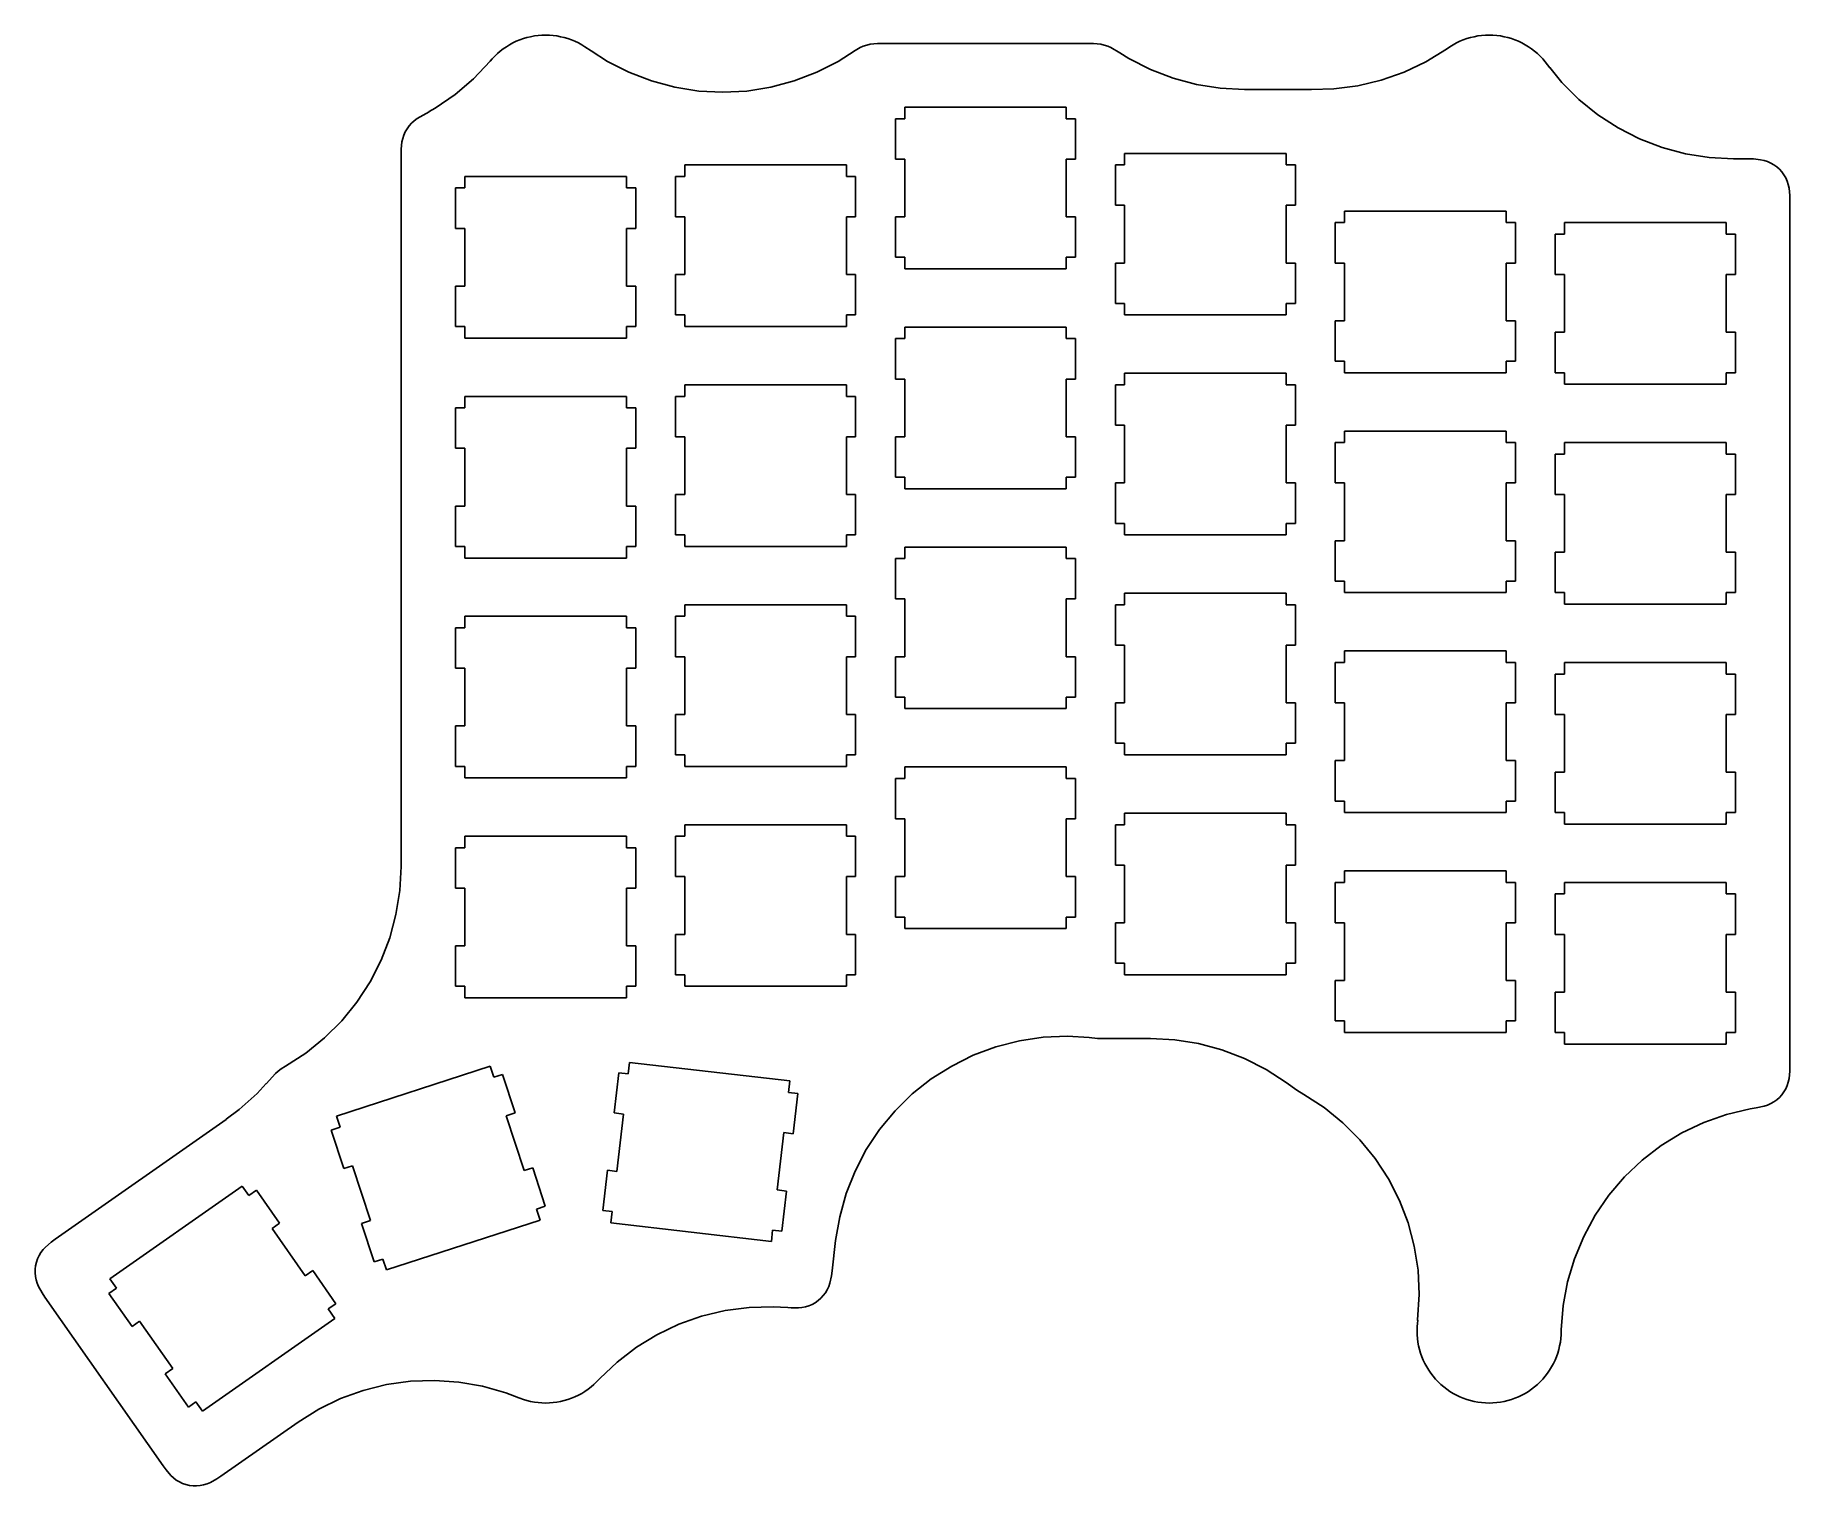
# Model space of a CAD drawing. Header units: metres. Extents: x -44 to 108, y -107 to 18.
import ezdxf

# ---------------------------------------------------------------- set-up
doc = ezdxf.new("R2010")
doc.units = ezdxf.units.M

msp = doc.modelspace()

# ---------------------------------------------------------------- linework, layer by layer
for p, q in [((0, 18.2431), (-0.32684, 18.2346)), ((0.32684, 18.2346), (0, 18.2431)), ((81.725, 18.2431), (81.3981, 18.2346)), ((82.0519, 18.2346), (81.725, 18.2431)), ((-3.92889, 16.8519), (-4.17737, 16.6396)), ((-3.66956, 17.0508), (-3.92889, 16.8519)), ((-3.40042, 17.2358), (-3.66956, 17.0508)), ((-3.12144, 17.4068), (-3.40042, 17.2358)), ((-2.83405, 17.5628), (-3.12144, 17.4068)), ((-2.53929, 17.7034), (-2.83405, 17.5628)), ((-2.2374, 17.8284), (-2.53929, 17.7034)), ((-1.92917, 17.9376), (-2.2374, 17.8284)), ((-1.61584, 18.0304), (-1.92917, 17.9376)), ((-1.29808, 18.1067), (-1.61584, 18.0304)), ((-0.97693, 18.1662), (-1.29808, 18.1067)), ((-0.65263, 18.2089), (-0.97693, 18.1662)), ((-0.32684, 18.2346), (-0.65263, 18.2089)), ((0.65263, 18.2089), (0.32684, 18.2346)), ((0.97693, 18.1662), (0.65263, 18.2089)), ((1.29808, 18.1067), (0.97693, 18.1662)), ((1.61584, 18.0304), (1.29808, 18.1067)), ((1.92917, 17.9376), (1.61584, 18.0304)), ((2.2374, 17.8284), (1.92917, 17.9376)), ((2.53929, 17.7034), (2.2374, 17.8284)), ((2.83405, 17.5628), (2.53929, 17.7034)), ((3.12144, 17.4068), (2.83405, 17.5628)), ((3.40042, 17.2358), (3.12144, 17.4068)), ((3.92854, 16.8728), (3.40042, 17.2358)), ((3.93684, 16.8849), (3.92854, 16.8728)), ((5.3483, 15.9683), (3.93684, 16.8849)), ((26.813, 16.9196), (25.3483, 15.9684)), ((27.2319, 17.1614), (26.813, 16.9196)), ((27.5146, 17.2872), (27.2319, 17.1614)), ((27.8093, 17.383), (27.5146, 17.2872)), ((28.1122, 17.4474), (27.8093, 17.383)), ((28.7422, 17.5136), (28.1122, 17.4474)), ((29.1771, 17.525), (28.7422, 17.5136)), ((47.0229, 17.525), (29.1771, 17.525)), ((47.4578, 17.5136), (47.0229, 17.525)), ((48.0878, 17.4474), (47.4578, 17.5136)), ((48.3907, 17.383), (48.0878, 17.4474)), ((48.6854, 17.2872), (48.3907, 17.383)), ((48.9681, 17.1614), (48.6854, 17.2872)), ((49.7347, 16.7188), (48.9681, 17.1614)), ((78.0295, 17.033), (76.2445, 15.9392)), ((78.325, 17.2361), (78.0295, 17.033)), ((78.6034, 17.4067), (78.325, 17.2361)), ((78.8906, 17.5626), (78.6034, 17.4067)), ((79.1856, 17.7034), (78.8906, 17.5626)), ((79.4879, 17.8286), (79.1856, 17.7034)), ((79.7957, 17.9376), (79.4879, 17.8286)), ((80.1091, 18.0304), (79.7957, 17.9376)), ((80.4267, 18.1067), (80.1091, 18.0304)), ((80.7484, 18.1663), (80.4267, 18.1067)), ((81.0723, 18.2089), (80.7484, 18.1663)), ((81.3981, 18.2346), (81.0723, 18.2089)), ((82.3777, 18.2089), (82.0519, 18.2346)), ((82.7016, 18.1663), (82.3777, 18.2089)), ((83.0231, 18.1067), (82.7016, 18.1663)), ((83.3409, 18.0304), (83.0231, 18.1067)), ((83.6542, 17.9376), (83.3409, 18.0304)), ((83.9623, 17.8285), (83.6542, 17.9376)), ((84.2643, 17.7034), (83.9623, 17.8285)), ((84.5596, 17.5625), (84.2643, 17.7034)), ((84.8465, 17.4068), (84.5596, 17.5625)), ((85.1249, 17.2362), (84.8465, 17.4068)), ((85.3947, 17.0507), (85.1249, 17.2362)), ((85.6542, 16.8516), (85.3947, 17.0507)), ((85.9023, 16.6397), (85.6542, 16.8516)), ((-4.80927, 15.9788), (-6.25029, 14.4603)), ((-4.63968, 16.1773), (-4.80927, 15.9788)), ((-4.41457, 16.4146), (-4.63968, 16.1773)), ((-4.17737, 16.6396), (-4.41457, 16.4146)), ((7.21358, 15.0179), (5.3483, 15.9683)), ((25.3483, 15.9684), (23.483, 15.0179)), ((50.5267, 16.2045), (49.7347, 16.7188)), ((52.392, 15.2541), (50.5267, 16.2045)), ((54.3464, 14.5039), (52.392, 15.2541)), ((76.2445, 15.9392), (74.355, 15.0379)), ((86.1397, 16.4144), (85.9023, 16.6397)), ((86.3645, 16.1775), (86.1397, 16.4144)), ((86.5765, 15.9293), (86.3645, 16.1775)), ((86.967, 15.4205), (86.5765, 15.9293)), ((86.9796, 15.4302), (86.967, 15.4205)), ((88.0225, 14.1424), (86.9796, 15.4302)), ((-6.25029, 14.4603), (-7.84215, 13.1007)), ((9.16797, 14.2677), (7.21358, 15.0179)), ((11.1901, 13.7259), (9.16797, 14.2677)), ((13.2577, 13.3984), (11.1901, 13.7259)), ((19.5065, 13.7259), (17.4389, 13.3984)), ((21.5286, 14.2677), (19.5065, 13.7259)), ((23.483, 15.0179), (21.5286, 14.2677)), ((56.3685, 13.962), (54.3464, 14.5039)), ((58.4361, 13.6346), (56.3685, 13.962)), ((70.3461, 13.8503), (68.2706, 13.5771)), ((72.3817, 14.3391), (70.3461, 13.8503)), ((74.355, 15.0379), (72.3817, 14.3391)), ((89.5028, 12.6621), (88.0225, 14.1424)), ((-7.84215, 13.1007), (-9.56741, 11.9149)), ((15.3483, 13.2888), (13.2577, 13.3984)), ((17.4389, 13.3984), (15.3483, 13.2888)), ((60.5267, 13.525), (58.4361, 13.6346)), ((66.0726, 13.525), (60.5267, 13.525)), ((66.1775, 13.5222), (66.0726, 13.525)), ((66.2823, 13.525), (66.1775, 13.5222)), ((66.3347, 13.525), (66.2823, 13.525)), ((68.2706, 13.5771), (66.3347, 13.5264)), ((66.3347, 13.5264), (66.3347, 13.525)), ((91.1297, 11.3447), (89.5028, 12.6621)), ((-11.387, 10.8244), (-11.6172, 10.6172)), ((-11.1366, 11.0064), (-11.387, 10.8244)), ((-10.0956, 11.6074), (-11.1366, 11.0064)), ((-9.56741, 11.9149), (-10.1007, 11.6163)), ((-10.1007, 11.6163), (-10.0956, 11.6074)), ((30.3, 7.5), (30.3, 11)), ((30.3, 11), (31.1, 11)), ((31.1, 11), (31.1, 12)), ((31.1, 12), (45.1, 12)), ((45.1, 12), (45.1, 11)), ((45.1, 11), (45.9, 11)), ((45.9, 11), (45.9, 7.5)), ((92.8854, 10.2045), (91.1297, 11.3447)), ((-12.383, 9.29071), (-12.4474, 8.98776)), ((-12.2872, 9.58543), (-12.383, 9.29071)), ((-12.1614, 9.86807), (-12.2872, 9.58543)), ((-12.0064, 10.1366), (-12.1614, 9.86807)), ((-11.8244, 10.387), (-12.0064, 10.1366)), ((-11.6172, 10.6172), (-11.8244, 10.387)), ((94.7507, 9.25409), (92.8854, 10.2045)), ((96.7051, 8.50386), (94.7507, 9.25409)), ((-12.5136, 8.35777), (-12.525, 7.9229)), ((-12.525, 7.9229), (-12.525, -53.7582)), ((-12.4474, 8.98776), (-12.5136, 8.35777)), ((50.15, 7), (50.15, 8)), ((50.15, 8), (64.15, 8)), ((64.15, 8), (64.15, 7)), ((98.7272, 7.96204), (96.7051, 8.50386)), ((100.795, 7.63455), (98.7272, 7.96204)), ((102.885, 7.52499), (100.795, 7.63455)), ((12.05, 6), (12.05, 7)), ((12.05, 7), (26.05, 7)), ((26.05, 7), (26.05, 6)), ((31.1, 7.5), (30.3, 7.5)), ((31.1, 2.5), (31.1, 7.5)), ((45.9, 7.5), (45.1, 7.5)), ((45.1, 7.5), (45.1, 2.5)), ((49.35, 3.5), (49.35, 7)), ((49.35, 7), (50.15, 7)), ((64.15, 7), (64.95, 7)), ((64.95, 7), (64.95, 3.5)), ((104.173, 7.52499), (102.885, 7.52499)), ((104.608, 7.51361), (104.173, 7.52499)), ((105.238, 7.4474), (104.608, 7.51361)), ((105.541, 7.383), (105.238, 7.4474)), ((105.835, 7.28723), (105.541, 7.383)), ((106.118, 7.16139), (105.835, 7.28723)), ((106.387, 7.00636), (106.118, 7.16139)), ((106.637, 6.82442), (106.387, 7.00636)), ((106.867, 6.61719), (106.637, 6.82442)), ((107.074, 6.38702), (106.867, 6.61719)), ((107.256, 6.13661), (107.074, 6.38702)), ((107.411, 5.86807), (107.256, 6.13661)), ((-7.79999, 1.5), (-7.79999, 5)), ((-7.79999, 5), (-7, 5)), ((-7, 5), (-7, 6)), ((-7, 6), (6.99998, 6)), ((6.99998, 6), (6.99998, 5)), ((6.99998, 5), (7.79999, 5)), ((7.79999, 5), (7.79999, 1.5)), ((11.25, 2.5), (11.25, 6)), ((11.25, 6), (12.05, 6)), ((26.05, 6), (26.85, 6)), ((26.85, 6), (26.85, 2.5)), ((107.537, 5.58543), (107.411, 5.86807)), ((107.633, 5.29071), (107.537, 5.58543)), ((107.697, 4.98776), (107.633, 5.29071)), ((107.764, 4.35777), (107.697, 4.98776)), ((50.15, 3.5), (49.35, 3.5)), ((50.15, -1.5), (50.15, 3.5)), ((64.95, 3.5), (64.15, 3.5)), ((64.15, 3.5), (64.15, -1.5)), ((107.775, 3.9229), (107.764, 4.35777)), ((107.775, -71.0729), (107.775, 3.9229)), ((12.05, 2.5), (11.25, 2.5)), ((12.05, -2.5), (12.05, 2.5)), ((26.85, 2.5), (26.05, 2.5)), ((26.05, 2.5), (26.05, -2.5)), ((30.3, -1), (30.3, 2.5)), ((30.3, 2.5), (31.1, 2.5)), ((45.1, 2.5), (45.9, 2.5)), ((45.9, 2.5), (45.9, -1)), ((68.4, -1.5), (68.4, 2)), ((68.4, 2), (69.2, 2)), ((69.2, 2), (69.2, 3)), ((69.2, 3), (83.2, 3)), ((83.2, 3), (83.2, 2)), ((83.2, 2), (84, 2)), ((84, 2), (84, -1.5)), ((88.25, 1), (88.25, 2)), ((88.25, 2), (102.25, 2)), ((102.25, 2), (102.25, 1)), ((-7, 1.5), (-7.79999, 1.5)), ((-7, -3.5), (-7, 1.5)), ((7.79999, 1.5), (6.99998, 1.5)), ((6.99998, 1.5), (6.99998, -3.5)), ((87.45, -2.5), (87.45, 1)), ((87.45, 1), (88.25, 1)), ((102.25, 1), (103.05, 1)), ((103.05, 1), (103.05, -2.5)), ((31.1, -1), (30.3, -1)), ((31.1, -2), (31.1, -1)), ((45.9, -1), (45.1, -1)), ((45.1, -1), (45.1, -2)), ((49.35, -5), (49.35, -1.5)), ((49.35, -1.5), (50.15, -1.5)), ((64.15, -1.5), (64.95, -1.5)), ((64.95, -1.5), (64.95, -5)), ((69.2, -1.5), (68.4, -1.5)), ((69.2, -6.5), (69.2, -1.5)), ((84, -1.5), (83.2, -1.5)), ((83.2, -1.5), (83.2, -6.5)), ((11.25, -6), (11.25, -2.5)), ((11.25, -2.5), (12.05, -2.5)), ((26.05, -2.5), (26.85, -2.5)), ((26.85, -2.5), (26.85, -6)), ((45.1, -2), (31.1, -2)), ((88.25, -2.5), (87.45, -2.5)), ((88.25, -7.5), (88.25, -2.5)), ((103.05, -2.5), (102.25, -2.5)), ((102.25, -2.5), (102.25, -7.5)), ((-7.79999, -7), (-7.79999, -3.5)), ((-7.79999, -3.5), (-7, -3.5)), ((6.99998, -3.5), (7.79999, -3.5)), ((7.79999, -3.5), (7.79999, -7)), ((12.05, -6), (11.25, -6)), ((12.05, -7), (12.05, -6)), ((26.85, -6), (26.05, -6)), ((26.05, -6), (26.05, -7)), ((50.15, -5), (49.35, -5)), ((50.15, -6), (50.15, -5)), ((64.15, -6), (50.15, -6)), ((64.95, -5), (64.15, -5)), ((64.15, -5), (64.15, -6)), ((-7, -7), (-7.79999, -7)), ((-7, -8), (-7, -7)), ((7.79999, -7), (6.99998, -7)), ((6.99998, -7), (6.99998, -8)), ((26.05, -7), (12.05, -7)), ((31.1, -8.04999), (31.1, -7.04999)), ((31.1, -7.04999), (45.1, -7.04999)), ((45.1, -7.04999), (45.1, -8.04999)), ((68.4, -10), (68.4, -6.5)), ((68.4, -6.5), (69.2, -6.5)), ((83.2, -6.5), (84, -6.5)), ((84, -6.5), (84, -10)), ((87.45, -11), (87.45, -7.5)), ((87.45, -7.5), (88.25, -7.5)), ((102.25, -7.5), (103.05, -7.5)), ((103.05, -7.5), (103.05, -11)), ((6.99998, -8), (-7, -8)), ((30.3, -11.55), (30.3, -8.04999)), ((30.3, -8.04999), (31.1, -8.04999)), ((45.1, -8.04999), (45.9, -8.04999)), ((45.9, -8.04999), (45.9, -11.55)), ((69.2, -10), (68.4, -10)), ((69.2, -11), (69.2, -10)), ((84, -10), (83.2, -10)), ((83.2, -10), (83.2, -11)), ((12.05, -13.05), (12.05, -12.05)), ((12.05, -12.05), (26.05, -12.05)), ((26.05, -12.05), (26.05, -13.05)), ((31.1, -11.55), (30.3, -11.55)), ((31.1, -16.55), (31.1, -11.55)), ((45.9, -11.55), (45.1, -11.55)), ((45.1, -11.55), (45.1, -16.55)), ((49.35, -15.55), (49.35, -12.05)), ((49.35, -12.05), (50.15, -12.05)), ((50.15, -12.05), (50.15, -11.05)), ((50.15, -11.05), (64.15, -11.05)), ((64.15, -11.05), (64.15, -12.05)), ((64.15, -12.05), (64.95, -12.05)), ((64.95, -12.05), (64.95, -15.55)), ((83.2, -11), (69.2, -11)), ((88.25, -11), (87.45, -11)), ((88.25, -12), (88.25, -11)), ((102.25, -12), (88.25, -12)), ((103.05, -11), (102.25, -11)), ((102.25, -11), (102.25, -12)), ((-7, -14.05), (-7, -13.05)), ((-7, -13.05), (6.99998, -13.05)), ((6.99998, -13.05), (6.99998, -14.05)), ((11.25, -16.55), (11.25, -13.05)), ((11.25, -13.05), (12.05, -13.05)), ((26.05, -13.05), (26.85, -13.05)), ((26.85, -13.05), (26.85, -16.55)), ((-7.79999, -17.55), (-7.79999, -14.05)), ((-7.79999, -14.05), (-7, -14.05)), ((6.99998, -14.05), (7.79999, -14.05)), ((7.79999, -14.05), (7.79999, -17.55)), ((12.05, -16.55), (11.25, -16.55)), ((12.05, -21.55), (12.05, -16.55)), ((26.85, -16.55), (26.05, -16.55)), ((26.05, -16.55), (26.05, -21.55)), ((30.3, -20.05), (30.3, -16.55)), ((30.3, -16.55), (31.1, -16.55)), ((45.1, -16.55), (45.9, -16.55)), ((45.9, -16.55), (45.9, -20.05)), ((50.15, -15.55), (49.35, -15.55)), ((50.15, -20.55), (50.15, -15.55)), ((64.95, -15.55), (64.15, -15.55)), ((64.15, -15.55), (64.15, -20.55)), ((69.2, -17.05), (69.2, -16.05)), ((69.2, -16.05), (83.2, -16.05)), ((83.2, -16.05), (83.2, -17.05)), ((-7, -17.55), (-7.79999, -17.55)), ((-7, -22.55), (-7, -17.55)), ((7.79999, -17.55), (6.99998, -17.55)), ((6.99998, -17.55), (6.99998, -22.55)), ((68.4, -20.55), (68.4, -17.05)), ((68.4, -17.05), (69.2, -17.05)), ((83.2, -17.05), (84, -17.05)), ((84, -17.05), (84, -20.55)), ((87.45, -21.55), (87.45, -18.05)), ((87.45, -18.05), (88.25, -18.05)), ((88.25, -18.05), (88.25, -17.05)), ((88.25, -17.05), (102.25, -17.05)), ((102.25, -17.05), (102.25, -18.05)), ((102.25, -18.05), (103.05, -18.05)), ((103.05, -18.05), (103.05, -21.55)), ((31.1, -20.05), (30.3, -20.05)), ((31.1, -21.05), (31.1, -20.05)), ((45.1, -21.05), (31.1, -21.05)), ((45.9, -20.05), (45.1, -20.05)), ((45.1, -20.05), (45.1, -21.05)), ((49.35, -24.05), (49.35, -20.55)), ((49.35, -20.55), (50.15, -20.55)), ((64.15, -20.55), (64.95, -20.55)), ((64.95, -20.55), (64.95, -24.05)), ((69.2, -20.55), (68.4, -20.55)), ((69.2, -25.55), (69.2, -20.55)), ((84, -20.55), (83.2, -20.55)), ((83.2, -20.55), (83.2, -25.55)), ((-7.79999, -26.05), (-7.79999, -22.55)), ((-7.79999, -22.55), (-7, -22.55)), ((6.99998, -22.55), (7.79999, -22.55)), ((7.79999, -22.55), (7.79999, -26.05)), ((11.25, -25.05), (11.25, -21.55)), ((11.25, -21.55), (12.05, -21.55)), ((26.05, -21.55), (26.85, -21.55)), ((26.85, -21.55), (26.85, -25.05)), ((88.25, -21.55), (87.45, -21.55)), ((88.25, -26.55), (88.25, -21.55)), ((103.05, -21.55), (102.25, -21.55)), ((102.25, -21.55), (102.25, -26.55)), ((50.15, -24.05), (49.35, -24.05)), ((50.15, -25.05), (50.15, -24.05)), ((64.95, -24.05), (64.15, -24.05)), ((64.15, -24.05), (64.15, -25.05)), ((12.05, -25.05), (11.25, -25.05)), ((12.05, -26.05), (12.05, -25.05)), ((26.85, -25.05), (26.05, -25.05)), ((26.05, -25.05), (26.05, -26.05)), ((64.15, -25.05), (50.15, -25.05)), ((68.4, -29.05), (68.4, -25.55)), ((68.4, -25.55), (69.2, -25.55)), ((83.2, -25.55), (84, -25.55)), ((84, -25.55), (84, -29.05)), ((-7, -26.05), (-7.79999, -26.05)), ((-7, -27.05), (-7, -26.05)), ((6.99998, -27.05), (-7, -27.05)), ((7.79999, -26.05), (6.99998, -26.05)), ((6.99998, -26.05), (6.99998, -27.05)), ((26.05, -26.05), (12.05, -26.05)), ((30.3, -30.6), (30.3, -27.1)), ((30.3, -27.1), (31.1, -27.1)), ((31.1, -27.1), (31.1, -26.1)), ((31.1, -26.1), (45.1, -26.1)), ((45.1, -26.1), (45.1, -27.1)), ((45.1, -27.1), (45.9, -27.1)), ((45.9, -27.1), (45.9, -30.6)), ((87.45, -30.05), (87.45, -26.55)), ((87.45, -26.55), (88.25, -26.55)), ((102.25, -26.55), (103.05, -26.55)), ((103.05, -26.55), (103.05, -30.05)), ((50.15, -31.1), (50.15, -30.1)), ((50.15, -30.1), (64.15, -30.1)), ((64.15, -30.1), (64.15, -31.1)), ((69.2, -29.05), (68.4, -29.05)), ((69.2, -30.05), (69.2, -29.05)), ((83.2, -30.05), (69.2, -30.05)), ((84, -29.05), (83.2, -29.05)), ((83.2, -29.05), (83.2, -30.05)), ((88.25, -30.05), (87.45, -30.05)), ((88.25, -31.05), (88.25, -30.05)), ((103.05, -30.05), (102.25, -30.05)), ((102.25, -30.05), (102.25, -31.05)), ((12.05, -32.1), (12.05, -31.1)), ((12.05, -31.1), (26.05, -31.1)), ((26.05, -31.1), (26.05, -32.1)), ((31.1, -30.6), (30.3, -30.6)), ((31.1, -35.6), (31.1, -30.6)), ((45.9, -30.6), (45.1, -30.6)), ((45.1, -30.6), (45.1, -35.6)), ((49.35, -34.6), (49.35, -31.1)), ((49.35, -31.1), (50.15, -31.1)), ((64.15, -31.1), (64.95, -31.1)), ((64.95, -31.1), (64.95, -34.6)), ((102.25, -31.05), (88.25, -31.05)), ((-7.79999, -36.6), (-7.79999, -33.1)), ((-7.79999, -33.1), (-7, -33.1)), ((-7, -33.1), (-7, -32.1)), ((-7, -32.1), (6.99998, -32.1)), ((6.99998, -32.1), (6.99998, -33.1)), ((6.99998, -33.1), (7.79999, -33.1)), ((7.79999, -33.1), (7.79999, -36.6)), ((11.25, -35.6), (11.25, -32.1)), ((11.25, -32.1), (12.05, -32.1)), ((26.05, -32.1), (26.85, -32.1)), ((26.85, -32.1), (26.85, -35.6)), ((50.15, -34.6), (49.35, -34.6)), ((50.15, -39.6), (50.15, -34.6)), ((64.95, -34.6), (64.15, -34.6)), ((64.15, -34.6), (64.15, -39.6)), ((12.05, -35.6), (11.25, -35.6)), ((12.05, -40.6), (12.05, -35.6)), ((26.85, -35.6), (26.05, -35.6)), ((26.05, -35.6), (26.05, -40.6)), ((30.3, -39.1), (30.3, -35.6)), ((30.3, -35.6), (31.1, -35.6)), ((45.1, -35.6), (45.9, -35.6)), ((45.9, -35.6), (45.9, -39.1)), ((68.4, -39.6), (68.4, -36.1)), ((68.4, -36.1), (69.2, -36.1)), ((69.2, -36.1), (69.2, -35.1)), ((69.2, -35.1), (83.2, -35.1)), ((83.2, -35.1), (83.2, -36.1)), ((83.2, -36.1), (84, -36.1)), ((84, -36.1), (84, -39.6)), ((88.25, -37.1), (88.25, -36.1)), ((88.25, -36.1), (102.25, -36.1)), ((102.25, -36.1), (102.25, -37.1)), ((-7, -36.6), (-7.79999, -36.6)), ((-7, -41.6), (-7, -36.6)), ((7.79999, -36.6), (6.99998, -36.6)), ((6.99998, -36.6), (6.99998, -41.6)), ((87.45, -40.6), (87.45, -37.1)), ((87.45, -37.1), (88.25, -37.1)), ((102.25, -37.1), (103.05, -37.1)), ((103.05, -37.1), (103.05, -40.6)), ((31.1, -39.1), (30.3, -39.1)), ((31.1, -40.1), (31.1, -39.1)), ((45.9, -39.1), (45.1, -39.1)), ((45.1, -39.1), (45.1, -40.1)), ((11.25, -44.1), (11.25, -40.6)), ((11.25, -40.6), (12.05, -40.6)), ((26.05, -40.6), (26.85, -40.6)), ((26.85, -40.6), (26.85, -44.1)), ((45.1, -40.1), (31.1, -40.1)), ((49.35, -43.1), (49.35, -39.6)), ((49.35, -39.6), (50.15, -39.6)), ((64.15, -39.6), (64.95, -39.6)), ((64.95, -39.6), (64.95, -43.1)), ((69.2, -39.6), (68.4, -39.6)), ((69.2, -44.6), (69.2, -39.6)), ((84, -39.6), (83.2, -39.6)), ((83.2, -39.6), (83.2, -44.6)), ((88.25, -40.6), (87.45, -40.6)), ((88.25, -45.6), (88.25, -40.6)), ((103.05, -40.6), (102.25, -40.6)), ((102.25, -40.6), (102.25, -45.6)), ((-7.79999, -45.1), (-7.79999, -41.6)), ((-7.79999, -41.6), (-7, -41.6)), ((6.99998, -41.6), (7.79999, -41.6)), ((7.79999, -41.6), (7.79999, -45.1)), ((50.15, -43.1), (49.35, -43.1)), ((50.15, -44.1), (50.15, -43.1)), ((64.95, -43.1), (64.15, -43.1)), ((64.15, -43.1), (64.15, -44.1)), ((-7, -45.1), (-7.79999, -45.1)), ((-7, -46.1), (-7, -45.1)), ((7.79999, -45.1), (6.99998, -45.1)), ((6.99998, -45.1), (6.99998, -46.1)), ((12.05, -44.1), (11.25, -44.1)), ((12.05, -45.1), (12.05, -44.1)), ((26.05, -45.1), (12.05, -45.1)), ((26.85, -44.1), (26.05, -44.1)), ((26.05, -44.1), (26.05, -45.1)), ((31.1, -46.15), (31.1, -45.15)), ((31.1, -45.15), (45.1, -45.15)), ((45.1, -45.15), (45.1, -46.15)), ((64.15, -44.1), (50.15, -44.1)), ((68.4, -48.1), (68.4, -44.6)), ((68.4, -44.6), (69.2, -44.6)), ((83.2, -44.6), (84, -44.6)), ((84, -44.6), (84, -48.1)), ((6.99998, -46.1), (-7, -46.1)), ((30.3, -49.65), (30.3, -46.15)), ((30.3, -46.15), (31.1, -46.15)), ((45.1, -46.15), (45.9, -46.15)), ((45.9, -46.15), (45.9, -49.65)), ((87.45, -49.1), (87.45, -45.6)), ((87.45, -45.6), (88.25, -45.6)), ((102.25, -45.6), (103.05, -45.6)), ((103.05, -45.6), (103.05, -49.1)), ((69.2, -48.1), (68.4, -48.1)), ((69.2, -49.1), (69.2, -48.1)), ((84, -48.1), (83.2, -48.1)), ((83.2, -48.1), (83.2, -49.1)), ((12.05, -51.15), (12.05, -50.15)), ((12.05, -50.15), (26.05, -50.15)), ((26.05, -50.15), (26.05, -51.15)), ((31.1, -49.65), (30.3, -49.65)), ((31.1, -54.65), (31.1, -49.65)), ((45.9, -49.65), (45.1, -49.65)), ((45.1, -49.65), (45.1, -54.65)), ((49.35, -53.65), (49.35, -50.15)), ((49.35, -50.15), (50.15, -50.15)), ((50.15, -50.15), (50.15, -49.15)), ((50.15, -49.15), (64.15, -49.15)), ((64.15, -49.15), (64.15, -50.15)), ((64.15, -50.15), (64.95, -50.15)), ((64.95, -50.15), (64.95, -53.65)), ((83.2, -49.1), (69.2, -49.1)), ((88.25, -49.1), (87.45, -49.1)), ((88.25, -50.1), (88.25, -49.1)), ((102.25, -50.1), (88.25, -50.1)), ((103.05, -49.1), (102.25, -49.1)), ((102.25, -49.1), (102.25, -50.1)), ((-7, -52.15), (-7, -51.15)), ((-7, -51.15), (6.99998, -51.15)), ((6.99998, -51.15), (6.99998, -52.15)), ((11.25, -54.65), (11.25, -51.15)), ((11.25, -51.15), (12.05, -51.15)), ((26.05, -51.15), (26.85, -51.15)), ((26.85, -51.15), (26.85, -54.65)), ((-7.79999, -55.65), (-7.79999, -52.15)), ((-7.79999, -52.15), (-7, -52.15)), ((6.99998, -52.15), (7.79999, -52.15)), ((7.79999, -52.15), (7.79999, -55.65)), ((-12.525, -53.7582), (-12.6346, -55.8488)), ((12.05, -54.65), (11.25, -54.65)), ((12.05, -59.65), (12.05, -54.65)), ((26.85, -54.65), (26.05, -54.65)), ((26.05, -54.65), (26.05, -59.65)), ((30.3, -58.15), (30.3, -54.65)), ((30.3, -54.65), (31.1, -54.65)), ((45.1, -54.65), (45.9, -54.65)), ((45.9, -54.65), (45.9, -58.15)), ((50.15, -53.65), (49.35, -53.65)), ((50.15, -58.65), (50.15, -53.65)), ((64.95, -53.65), (64.15, -53.65)), ((64.15, -53.65), (64.15, -58.65)), ((69.2, -55.15), (69.2, -54.15)), ((69.2, -54.15), (83.2, -54.15)), ((83.2, -54.15), (83.2, -55.15)), ((-12.6346, -55.8488), (-12.962, -57.9164)), ((-7, -55.65), (-7.79999, -55.65)), ((-7, -60.65), (-7, -55.65)), ((7.79999, -55.65), (6.99998, -55.65)), ((6.99998, -55.65), (6.99998, -60.65)), ((68.4, -58.65), (68.4, -55.15)), ((68.4, -55.15), (69.2, -55.15)), ((83.2, -55.15), (84, -55.15)), ((84, -55.15), (84, -58.65)), ((87.45, -59.65), (87.45, -56.15)), ((87.45, -56.15), (88.25, -56.15)), ((88.25, -56.15), (88.25, -55.15)), ((88.25, -55.15), (102.25, -55.15)), ((102.25, -55.15), (102.25, -56.15)), ((102.25, -56.15), (103.05, -56.15)), ((103.05, -56.15), (103.05, -59.65)), ((-12.962, -57.9164), (-13.5039, -59.9386)), ((31.1, -58.15), (30.3, -58.15)), ((31.1, -59.15), (31.1, -58.15)), ((45.1, -59.15), (31.1, -59.15)), ((45.9, -58.15), (45.1, -58.15)), ((45.1, -58.15), (45.1, -59.15)), ((49.35, -62.15), (49.35, -58.65)), ((49.35, -58.65), (50.15, -58.65)), ((64.15, -58.65), (64.95, -58.65)), ((64.95, -58.65), (64.95, -62.15)), ((69.2, -58.65), (68.4, -58.65)), ((69.2, -63.65), (69.2, -58.65)), ((84, -58.65), (83.2, -58.65)), ((83.2, -58.65), (83.2, -63.65)), ((-13.5039, -59.9386), (-14.2541, -61.8929)), ((-7.79999, -64.15), (-7.79999, -60.65)), ((-7.79999, -60.65), (-7, -60.65)), ((6.99998, -60.65), (7.79999, -60.65)), ((7.79999, -60.65), (7.79999, -64.15)), ((11.25, -63.15), (11.25, -59.65)), ((11.25, -59.65), (12.05, -59.65)), ((26.05, -59.65), (26.85, -59.65)), ((26.85, -59.65), (26.85, -63.15)), ((88.25, -59.65), (87.45, -59.65)), ((88.25, -64.65), (88.25, -59.65)), ((103.05, -59.65), (102.25, -59.65)), ((102.25, -59.65), (102.25, -64.65)), ((-14.2541, -61.8929), (-15.2045, -63.7582)), ((50.15, -62.15), (49.35, -62.15)), ((50.15, -63.15), (50.15, -62.15)), ((64.95, -62.15), (64.15, -62.15)), ((64.15, -62.15), (64.15, -63.15)), ((-15.2045, -63.7582), (-16.3447, -65.5139)), ((12.05, -63.15), (11.25, -63.15)), ((12.05, -64.15), (12.05, -63.15)), ((26.85, -63.15), (26.05, -63.15)), ((26.05, -63.15), (26.05, -64.15)), ((64.15, -63.15), (50.15, -63.15)), ((68.4, -67.15), (68.4, -63.65)), ((68.4, -63.65), (69.2, -63.65)), ((83.2, -63.65), (84, -63.65)), ((84, -63.65), (84, -67.15)), ((-7, -64.15), (-7.79999, -64.15)), ((-7, -65.15), (-7, -64.15)), ((6.99998, -65.15), (-7, -65.15)), ((7.79999, -64.15), (6.99998, -64.15)), ((6.99998, -64.15), (6.99998, -65.15)), ((26.05, -64.15), (12.05, -64.15)), ((87.45, -68.15), (87.45, -64.65)), ((87.45, -64.65), (88.25, -64.65)), ((102.25, -64.65), (103.05, -64.65)), ((103.05, -64.65), (103.05, -68.15)), ((-16.3447, -65.5139), (-17.6621, -67.1408)), ((-17.6621, -67.1408), (-19.1424, -68.6211)), ((69.2, -67.15), (68.4, -67.15)), ((69.2, -68.15), (69.2, -67.15)), ((83.2, -68.15), (69.2, -68.15)), ((84, -67.15), (83.2, -67.15)), ((83.2, -67.15), (83.2, -68.15)), ((88.25, -68.15), (87.45, -68.15)), ((88.25, -69.15), (88.25, -68.15)), ((103.05, -68.15), (102.25, -68.15)), ((102.25, -68.15), (102.25, -69.15)), ((-19.1424, -68.6211), (-20.7693, -69.9386)), ((37.0444, -70.1239), (39.0066, -69.3941)), ((39.0066, -69.3941), (41.0342, -68.8735)), ((41.0342, -68.8735), (43.1052, -68.5677)), ((43.1052, -68.5677), (45.1968, -68.4801)), ((45.1968, -68.4801), (47.0779, -68.5885)), ((47.0779, -68.5885), (47.7923, -68.6636)), ((47.7923, -68.6636), (48.2271, -68.675)), ((48.2271, -68.675), (52.3969, -68.675)), ((52.3969, -68.675), (54.4875, -68.7845)), ((54.4875, -68.7845), (56.5551, -69.112)), ((56.5551, -69.112), (58.5773, -69.6539)), ((58.5773, -69.6539), (60.5316, -70.4041)), ((102.25, -69.15), (88.25, -69.15)), ((-22.9136, -71.303), (-23.1646, -71.4855)), ((-22.5254, -71.0789), (-22.9136, -71.303)), ((-20.7693, -69.9386), (-22.5254, -71.0789)), ((-18.1205, -75.4057), (-4.80573, -71.0795)), ((-4.80573, -71.0795), (-4.4967, -72.0305)), ((7.13599, -71.7352), (7.25093, -70.7418)), ((7.25093, -70.7418), (21.1581, -72.3509)), ((33.4018, -72.1764), (35.1693, -71.0547)), ((35.1693, -71.0547), (37.0444, -70.1239)), ((60.5316, -70.4041), (62.3969, -71.3545)), ((62.3969, -71.3545), (64.1526, -72.4947)), ((107.764, -71.5078), (107.775, -71.0729)), ((-24.2148, -72.5711), (-24.9876, -73.4294)), ((-24.1987, -72.5856), (-24.2148, -72.5711)), ((-23.3941, -71.692), (-24.1987, -72.5856)), ((-23.1646, -71.4855), (-23.3941, -71.692)), ((-4.4967, -72.0305), (-3.73586, -71.7833)), ((-3.73586, -71.7833), (-2.6543, -75.112)), ((5.93903, -75.1201), (6.34131, -71.6432)), ((6.34131, -71.6432), (7.13599, -71.7352)), ((21.1581, -72.3509), (21.0432, -73.3443)), ((31.7611, -73.4767), (33.4018, -72.1764)), ((64.1526, -72.4947), (65.0633, -73.1563)), ((107.411, -73.0181), (107.537, -72.7354)), ((107.537, -72.7354), (107.633, -72.4407)), ((107.633, -72.4407), (107.697, -72.1378)), ((107.697, -72.1378), (107.764, -71.5078)), ((-24.9876, -73.4294), (-26.5432, -74.8303)), ((21.0432, -73.3443), (21.8379, -73.4363)), ((21.8379, -73.4363), (21.4356, -76.9131)), ((30.2654, -74.9414), (31.7611, -73.4767)), ((65.0633, -73.1563), (65.6747, -73.5093)), ((65.6747, -73.5093), (67.4304, -74.6494)), ((105.541, -74.533), (105.835, -74.4372)), ((105.835, -74.4372), (106.118, -74.3114)), ((106.118, -74.3114), (106.387, -74.1564)), ((106.387, -74.1564), (106.637, -73.9744)), ((106.637, -73.9744), (106.867, -73.7672)), ((106.867, -73.7672), (107.074, -73.537)), ((107.074, -73.537), (107.256, -73.2866)), ((107.256, -73.2866), (107.411, -73.0181)), ((-27.6605, -75.672), (-42.4929, -86.0578)), ((-26.5432, -74.8303), (-27.6712, -75.6567)), ((-27.6712, -75.6567), (-27.6605, -75.672)), ((-17.8115, -76.3568), (-18.1205, -75.4057)), ((-2.6543, -75.112), (-3.41515, -75.3592)), ((-3.41515, -75.3592), (-1.87007, -80.1145)), ((6.73372, -75.212), (5.93903, -75.1201)), ((6.15903, -80.1789), (6.73372, -75.212)), ((28.931, -76.5544), (30.2654, -74.9414)), ((67.4304, -74.6494), (69.0573, -75.9668)), ((69.0573, -75.9668), (70.5376, -77.4471)), ((98.4209, -76.8446), (100.31, -75.9434)), ((100.31, -75.9434), (102.284, -75.2446)), ((102.284, -75.2446), (104.319, -74.7559)), ((104.319, -74.7559), (104.863, -74.6772)), ((104.863, -74.6772), (105.541, -74.533)), ((-18.5723, -76.604), (-17.8115, -76.3568)), ((-17.4908, -79.9327), (-18.5723, -76.604)), ((20.6409, -76.8211), (20.0663, -81.788)), ((21.4356, -76.9131), (20.6409, -76.8211)), ((27.7725, -78.2981), (28.931, -76.5544)), ((70.5376, -77.4471), (71.8551, -79.074)), ((96.6359, -77.9384), (98.4209, -76.8446)), ((26.8027, -80.1533), (27.7725, -78.2981)), ((94.9751, -79.2128), (96.6359, -77.9384)), ((-16.7299, -79.6855), (-17.4908, -79.9327)), ((-15.1849, -84.4408), (-16.7299, -79.6855)), ((-1.87007, -80.1145), (-1.10922, -79.8673)), ((-1.10922, -79.8673), (-0.02766, -83.196)), ((4.96207, -83.5637), (5.36435, -80.0869)), ((5.36435, -80.0869), (6.15903, -80.1789)), ((26.032, -82.0997), (26.8027, -80.1533)), ((71.8551, -79.074), (72.9953, -80.8297)), ((93.4566, -80.6538), (94.9751, -79.2128)), ((-37.7491, -89.481), (-26.281, -81.4509)), ((-26.281, -81.4509), (-25.7074, -82.2701)), ((-25.7074, -82.2701), (-25.0521, -81.8112)), ((-25.0521, -81.8112), (-23.0446, -84.6782)), ((20.0663, -81.788), (20.8609, -81.8799)), ((20.8609, -81.8799), (20.4587, -85.3567)), ((72.9953, -80.8297), (73.9457, -82.6949)), ((92.097, -82.2457), (93.4566, -80.6538)), ((-0.02766, -83.196), (-0.78851, -83.4432)), ((-0.78851, -83.4432), (-0.47949, -84.3943)), ((5.75674, -83.6557), (4.96207, -83.5637)), ((25.469, -84.1161), (26.032, -82.0997)), ((73.9457, -82.6949), (74.6959, -84.6493)), ((90.9112, -83.9709), (92.097, -82.2457)), ((-23.0446, -84.6782), (-23.6999, -85.1371)), ((-15.9457, -84.688), (-15.1849, -84.4408)), ((-14.8641, -88.0167), (-15.9457, -84.688)), ((-0.47949, -84.3943), (-13.7943, -88.7205)), ((5.64182, -84.649), (5.75674, -83.6557)), ((19.549, -86.2582), (5.64182, -84.649)), ((25.1199, -86.1802), (25.469, -84.1161)), ((74.6959, -84.6493), (75.2378, -86.6714)), ((89.9123, -85.8107), (90.9112, -83.9709)), ((-42.843, -86.3169), (-43.3211, -86.7325)), ((-42.4929, -86.0578), (-42.843, -86.3169)), ((-23.6999, -85.1371), (-20.832, -89.2328)), ((19.664, -85.2648), (19.549, -86.2582)), ((20.4587, -85.3567), (19.664, -85.2648)), ((24.8164, -88.8032), (25.1199, -86.1802)), ((89.1112, -87.7448), (89.9123, -85.8107)), ((-44.1099, -88.0453), (-44.1795, -88.3467)), ((-44.0092, -87.7527), (-44.1099, -88.0453)), ((-43.878, -87.4715), (-44.0092, -87.7527)), ((-43.7189, -87.2067), (-43.878, -87.4715)), ((-43.5321, -86.9588), (-43.7189, -87.2067)), ((-43.3211, -86.7325), (-43.5321, -86.9588)), ((-14.1033, -87.7695), (-14.8641, -88.0167)), ((-13.7943, -88.7205), (-14.1033, -87.7695)), ((75.2378, -86.6714), (75.5653, -88.7391)), ((88.5166, -89.752), (89.1112, -87.7448)), ((-44.2173, -88.6548), (-44.2227, -88.9642)), ((-44.2227, -88.9642), (-44.1957, -89.2728)), ((-44.1795, -88.3467), (-44.2173, -88.6548)), ((-44.1957, -89.2728), (-44.1367, -89.5766)), ((-44.1367, -89.5766), (-44.0461, -89.8728)), ((-37.1755, -90.3001), (-37.7491, -89.481)), ((-20.832, -89.2328), (-20.1767, -88.774)), ((-20.1767, -88.774), (-18.1692, -91.641)), ((24.6169, -89.8523), (24.7551, -89.2339)), ((24.7551, -89.2339), (24.8164, -88.8032)), ((75.5653, -88.7391), (75.6749, -90.8296)), ((-44.0461, -89.8728), (-43.925, -90.1581)), ((-43.925, -90.1581), (-43.6179, -90.7121)), ((-43.6179, -90.7121), (-43.3776, -91.0751)), ((-43.3776, -91.0751), (-33.1422, -105.693)), ((-37.8308, -90.759), (-37.1755, -90.3001)), ((-35.8233, -93.626), (-37.8308, -90.759)), ((23.6047, -91.3757), (23.8376, -91.1703)), ((23.8376, -91.1703), (24.0466, -90.943)), ((24.0466, -90.943), (24.2316, -90.694)), ((24.2316, -90.694), (24.3893, -90.4273)), ((24.3893, -90.4273), (24.5181, -90.146)), ((24.5181, -90.146), (24.6169, -89.8523)), ((75.6749, -90.8296), (75.5305, -93.0336)), ((88.1351, -91.8104), (88.5166, -89.752)), ((-18.1692, -91.641), (-18.8245, -92.0999)), ((-18.8245, -92.0999), (-18.2509, -92.919)), ((13.5078, -92.7247), (15.5434, -92.236)), ((15.5434, -92.236), (17.619, -91.9627)), ((17.619, -91.9627), (19.7117, -91.9079)), ((19.7117, -91.9079), (20.9658, -91.9802)), ((20.9658, -91.9802), (21.2574, -92.0062)), ((21.2574, -92.0062), (21.8907, -92.0129)), ((21.8907, -92.0129), (22.1995, -91.9837)), ((22.1995, -91.9837), (22.503, -91.9225)), ((22.503, -91.9225), (22.7982, -91.83)), ((22.7982, -91.83), (23.0826, -91.7069)), ((23.0826, -91.7069), (23.3528, -91.5547)), ((23.3528, -91.5547), (23.6047, -91.3757)), ((87.9708, -93.8974), (88.1351, -91.8104)), ((-35.168, -93.1672), (-35.8233, -93.626)), ((-32.3001, -97.2629), (-35.168, -93.1672)), ((-18.2509, -92.919), (-29.719, -100.949)), ((9.64499, -94.3248), (11.5345, -93.4235)), ((11.5345, -93.4235), (13.5078, -92.7247)), ((75.4904, -93.673), (75.4818, -94)), ((75.4818, -94), (75.4904, -94.3271)), ((75.5202, -93.2951), (75.4904, -93.673)), ((75.5365, -93.1392), (75.5202, -93.2951)), ((75.5305, -93.0336), (75.5407, -93.0344)), ((75.5407, -93.0344), (75.5325, -93.1387)), ((75.5325, -93.1387), (75.5365, -93.1392)), ((87.9596, -94.3271), (87.9708, -93.8974)), ((6.19922, -96.6931), (7.86005, -95.4186)), ((7.86005, -95.4186), (9.64499, -94.3248)), ((75.4904, -94.3271), (75.516, -94.6525)), ((75.516, -94.6525), (75.5586, -94.9762)), ((75.5586, -94.9762), (75.6183, -95.2982)), ((75.6183, -95.2982), (75.6945, -95.6158)), ((75.6945, -95.6158), (75.7874, -95.9292)), ((87.6626, -95.9292), (87.7554, -95.6158)), ((87.7554, -95.6158), (87.8317, -95.2982)), ((87.8317, -95.2982), (87.8913, -94.9762)), ((87.8913, -94.9762), (87.934, -94.6525)), ((87.934, -94.6525), (87.9596, -94.3271)), ((-32.9554, -97.7218), (-32.3001, -97.2629)), ((4.68071, -98.1341), (6.19922, -96.6931)), ((75.7874, -95.9292), (75.8965, -96.2374)), ((75.8965, -96.2374), (76.0216, -96.5393)), ((76.0216, -96.5393), (76.1622, -96.8341)), ((76.1622, -96.8341), (76.3182, -97.1214)), ((76.3182, -97.1214), (76.4895, -97.4009)), ((86.9609, -97.4003), (87.1318, -97.1214)), ((87.1318, -97.1214), (87.2878, -96.834)), ((87.2878, -96.834), (87.4284, -96.5393)), ((87.4284, -96.5393), (87.5534, -96.2374)), ((87.5534, -96.2374), (87.6626, -95.9292)), ((-30.9479, -100.589), (-32.9554, -97.7218)), ((-15.8106, -99.1501), (-13.7793, -98.6436)), ((-13.7793, -98.6436), (-11.7063, -98.3523)), ((-11.7063, -98.3523), (-9.61412, -98.2792)), ((-9.61412, -98.2792), (-7.52577, -98.4252)), ((-7.52577, -98.4252), (-5.46414, -98.7888)), ((-5.46414, -98.7888), (-3.4518, -99.3658)), ((3.92889, -98.8519), (4.17737, -98.6396)), ((4.17737, -98.6396), (4.41466, -98.4145)), ((4.41466, -98.4145), (4.68071, -98.1341)), ((76.4895, -97.4009), (76.6741, -97.6696)), ((76.6741, -97.6696), (76.8731, -97.9288)), ((76.8731, -97.9288), (77.0853, -98.1774)), ((77.0853, -98.1774), (77.3104, -98.4146)), ((77.3104, -98.4146), (77.5476, -98.6396)), ((77.5476, -98.6396), (77.7961, -98.8519)), ((85.6542, -98.8516), (85.9023, -98.6397)), ((85.9023, -98.6397), (86.1397, -98.4144)), ((86.1397, -98.4144), (86.3645, -98.1775)), ((86.3645, -98.1775), (86.5765, -97.9293)), ((86.5765, -97.9293), (86.7758, -97.6696)), ((86.7758, -97.6696), (86.9609, -97.4003)), ((-30.2926, -100.13), (-30.9479, -100.589)), ((-29.719, -100.949), (-30.2926, -100.13)), ((-19.6593, -100.784), (-17.7778, -99.8661)), ((-17.7778, -99.8661), (-15.8106, -99.1501)), ((-3.4518, -99.3658), (-2.30986, -99.7984)), ((-2.30986, -99.7984), (-2.23749, -99.8284)), ((-2.23749, -99.8284), (-1.92917, -99.9376)), ((-1.92917, -99.9376), (-1.61584, -100.03)), ((-1.61584, -100.03), (-1.29808, -100.107)), ((-1.29808, -100.107), (-0.97693, -100.166)), ((-0.97693, -100.166), (-0.65263, -100.209)), ((-0.65263, -100.209), (-0.32684, -100.235)), ((-0.32684, -100.235), (0, -100.243)), ((0, -100.243), (0.32684, -100.235)), ((0.32684, -100.235), (0.65263, -100.209)), ((0.65263, -100.209), (0.97693, -100.166)), ((0.97693, -100.166), (1.29808, -100.107)), ((1.29808, -100.107), (1.61584, -100.03)), ((1.61584, -100.03), (1.92917, -99.9376)), ((1.92917, -99.9376), (2.2374, -99.8284)), ((2.2374, -99.8284), (2.53929, -99.7034)), ((2.53929, -99.7034), (2.83405, -99.5628)), ((2.83405, -99.5628), (3.12144, -99.4068)), ((3.12144, -99.4068), (3.40042, -99.2358)), ((3.40042, -99.2358), (3.66956, -99.0508)), ((3.66956, -99.0508), (3.92889, -98.8519)), ((77.7961, -98.8519), (78.0554, -99.0508)), ((78.0554, -99.0508), (78.3248, -99.236)), ((78.3248, -99.236), (78.6034, -99.4067)), ((78.6034, -99.4067), (78.8906, -99.5626)), ((78.8906, -99.5626), (79.1856, -99.7034)), ((79.1856, -99.7034), (79.4879, -99.8286)), ((79.4879, -99.8286), (79.7957, -99.9376)), ((79.7957, -99.9376), (80.1091, -100.03)), ((80.1091, -100.03), (80.4267, -100.107)), ((80.4267, -100.107), (80.7484, -100.166)), ((80.7484, -100.166), (81.0723, -100.209)), ((81.0723, -100.209), (81.3981, -100.235)), ((81.3981, -100.235), (81.725, -100.243)), ((81.725, -100.243), (82.0519, -100.235)), ((82.0519, -100.235), (82.3777, -100.209)), ((82.3777, -100.209), (82.7016, -100.166)), ((82.7016, -100.166), (83.0231, -100.107)), ((83.0231, -100.107), (83.3409, -100.03)), ((83.3409, -100.03), (83.6542, -99.9376)), ((83.6542, -99.9376), (83.9623, -99.8285)), ((83.9623, -99.8285), (84.2643, -99.7034)), ((84.2643, -99.7034), (84.5596, -99.5625)), ((84.5596, -99.5625), (84.8465, -99.4068)), ((84.8465, -99.4068), (85.1249, -99.2362)), ((85.1249, -99.2362), (85.3947, -99.0507)), ((85.3947, -99.0507), (85.6542, -98.8516)), ((-21.4347, -101.893), (-19.6593, -100.784)), ((-28.1249, -106.578), (-21.4347, -101.893)), ((-33.1422, -105.693), (-32.8831, -106.043)), ((-32.8831, -106.043), (-32.4675, -106.521)), ((-32.4675, -106.521), (-32.2412, -106.732)), ((-32.2412, -106.732), (-31.9933, -106.919)), ((-31.9933, -106.919), (-31.7285, -107.078)), ((-31.7285, -107.078), (-31.4473, -107.209)), ((-31.4473, -107.209), (-31.1547, -107.31)), ((-31.1547, -107.31), (-30.8533, -107.38)), ((-30.8533, -107.38), (-30.5452, -107.417)), ((-30.5452, -107.417), (-30.2358, -107.423)), ((-30.2358, -107.423), (-29.9272, -107.396)), ((-29.9272, -107.396), (-29.6234, -107.337)), ((-29.6234, -107.337), (-29.3272, -107.246)), ((-29.3272, -107.246), (-29.0419, -107.125)), ((-29.0419, -107.125), (-28.4879, -106.818)), ((-28.4879, -106.818), (-28.1249, -106.578))]:
    msp.add_line(p, q)

doc.saveas('drawing.dxf')
